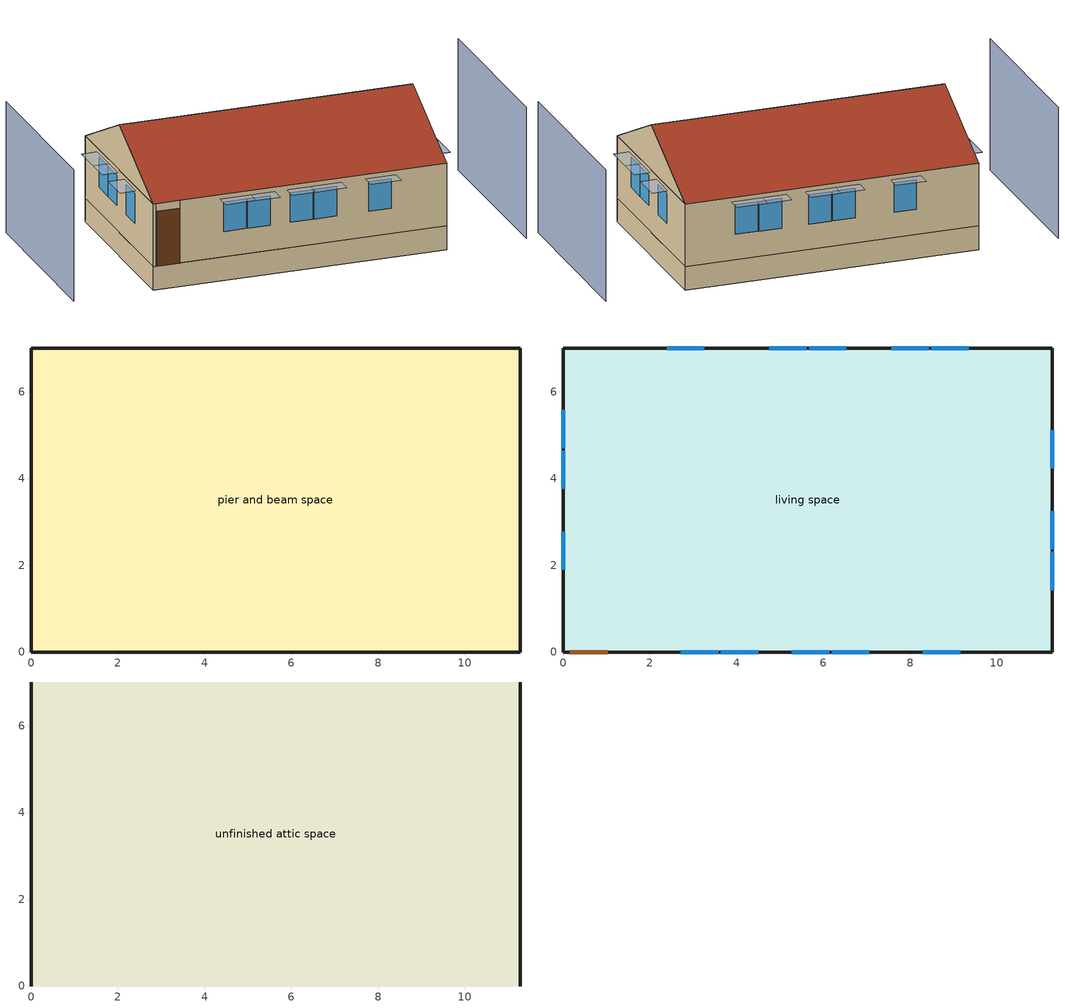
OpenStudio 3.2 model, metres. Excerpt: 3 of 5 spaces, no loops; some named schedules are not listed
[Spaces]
pier and beam space
 floor foundation (FloorFndGrndUnfinSlab): 0,0 0,7.01 11.28,7.01 11.28,0 z0
 wall outside (WallExtUninsUnfin): 0,7.01 0,0 11.28,0 11.28,7.01 0,7.01 z0:0.91
living space
 floor to pier and beam space (FloorPBInsFin Reversed): 0,0 0,7.01 11.28,7.01 11.28,0 z0.91
 wall outside (WallExtInsFin): 0,7.01 0,0 0.13,0 1.05,0 11.28,0 11.28,7.01 0,7.01 z0.91:3.35
 window (WindowConstruction): 2.71,0 3.58,0 / 3.64,0 4.5,0 / 5.27,0 6.13,0 / 6.19,0 7.06,0 / 8.29,0 9.15,0 / 9.35,7.01 8.49,7.01 / 8.43,7.01 7.57,7.01 / 6.53,7.01 5.67,7.01 / 5.61,7.01 4.75,7.01 / 3.25,7.01 2.39,7.01 z1.9:3.05; 0,5.58 0,4.7 / 0,4.64 0,3.77 / 0,2.78 0,1.9 / 11.28,1.43 11.28,2.31 / 11.28,2.37 11.28,3.24 / 11.28,4.24 11.28,5.11 z1.88:3.05
 door (Door): 0.15,0 1.02,0 z0.91:3.05
unfinished attic space
 floor to living space (FloorFinInsUnfinAttic): 0,7.01 11.28,7.01 11.28,0 0,0 z3.35
 wall outside (WallExtUninsUnfin): 0,3.51,5.11 0,7.01,3.35 0,0,3.35; 11.28,3.51,5.11 11.28,0,3.35 11.28,7.01,3.35
 roof outside (RoofUnfinInsExt): 11.28,3.51,5.11 0,3.51,5.11 0,0,3.35 11.28,0,3.35; 0,3.51,5.11 11.28,3.51,5.11 11.28,7.01,3.35 0,7.01,3.35
shading: -3.05,7.01 -3.05,0 / 14.33,0 14.33,7.01 z0:5.11; 11.28,4.24 11.28,5.11 / 11.28,1.43 11.28,2.31 / 11.28,2.37 11.28,3.24 / 0,2.78 0,1.9 / 0,5.58 0,4.7 / 0,4.64 0,3.77 z1.88:3.05; 6.19,0 7.06,0 / 2.71,0 3.58,0 / 3.64,0 4.5,0 / 9.35,7.01 8.49,7.01 / 5.27,0 6.13,0 / 6.53,7.01 5.67,7.01 / 3.25,7.01 2.39,7.01 / 8.29,0 9.15,0 / 5.61,7.01 4.75,7.01 / 8.43,7.01 7.57,7.01 z1.9:3.05; 11.28,5.26 11.28,4.08 11.89,4.08 11.89,5.26 z3.2; 11.28,2.46 11.28,1.28 11.89,1.28 11.89,2.46 z3.2; 7.21,0 6.04,0 6.04,-0.61 7.21,-0.61 z3.2; 11.28,3.4 11.28,2.21 11.89,2.21 11.89,3.4 z3.2; 3.73,0 2.56,0 2.56,-0.61 3.73,-0.61 z3.2; 4.65,0 3.48,0 3.48,-0.61 4.65,-0.61 z3.2; 8.34,7.01 9.5,7.01 9.5,7.62 8.34,7.62 z3.2; 6.29,0 5.12,0 5.12,-0.61 6.29,-0.61 z3.2; 5.52,7.01 6.68,7.01 6.68,7.62 5.52,7.62 z3.2; 0,1.75 0,2.93 -0.61,2.93 -0.61,1.75 z3.2; 2.24,7.01 3.4,7.01 3.4,7.62 2.24,7.62 z3.2; 9.3,0 8.14,0 8.14,-0.61 9.3,-0.61 z3.2; 4.59,7.01 5.76,7.01 5.76,7.62 4.59,7.62 z3.2; 7.41,7.01 8.58,7.01 8.58,7.62 7.41,7.62 z3.2; 0,4.55 0,5.73 -0.61,5.73 -0.61,4.55 z3.2; 0,3.61 0,4.8 -0.61,4.8 -0.61,3.61 z3.2
[Site]
Denver Intl Ap_CO_USA: Latitude {deg}=39.83; Longitude {deg}=-104.65; Time Zone {hr}=-7; Elevation {m}=1650; Terrain=Suburbs
[ClimateZones]
Climate Zone Institution Name 1=Building America; Climate Zone Document Year 1=0; Climate Zone Value 1=Cold
[Site:WaterMainsTemperature]
Calculation Method=Correlation; Annual Average Outdoor Air Temperature {C}=10.8753; Maximum Difference In Monthly Average Outdoor Air Temperatures {deltaC}=23.1524
[Site:GroundTemperature:Deep]
10.8753, 10.8753, 10.8753, 10.8753, 10.8753, 10.8753, 10.8753, 10.8753, 10.8753, 10.8753, 10.8753, 10.8753
[Building]
Building 1: North Axis {deg}=22.5; Standards Number of Stories=1; Standards Number of Above Ground Stories=1; Standards Building Type=singlefamilydetached; Standards Number of Living Units=1
[Material] Roughness=Rough
Name | Thickness {m} | Conductivity {W/m-K} | Density {kg/m3} | Specific Heat {J/kg-K} | Thermal Absorptance | Solar Absorptance | Visible Absorptance
Drywall 0.5 in. | 0.0127 | 0.160291 | 801 | 837.4 | 0.9 | 0.5 | 0.1
FloorUATrussandIns | 0.0889 | 0.0436674 | 50.7834 | 1165.1 | 0.9 | 0.5 | 0.9
FloorUAAdditionalCeilingIns | 0.12827 | 0.0411113 | 16.02 | 1046.75
Asphalt Shingles, Medium | 0.009525 | 0.162714 | 1121.4 | 1465.45 | 0.91 | 0.85 | 0.85
RoofSheathing | 0.01905 | 0.115458 | 512.64 | 1214.23 | 0.82 | 0.3 | 0.3
RoofUARoofIns | 0.18415 | 8.02397 | 37.0049 | 1207.88 | 0.91 | 0.85 | 0.91
FloorIns | 0.1397 | 0.0489548 | 106.365 | 1151.69 | 0.82 | 0.3 | 0.3
Wood Floor | 0.015875 | 0.115458 | 544.68 | 1214.23
Floor Covering | 0.0127 | 0.0433444 | 54.468 | 1339.84 | 0.9 | 0.9
FootingMaterial | 0.2032 | 1.803125 | 2242.8 | 837.4 | 0.9
Concrete 4.0 in. | 0.1016 | 1.803125 | 2242.8 | 837.4 | 0.9
Vinyl, Light | 0.009525 | 0.089435 | 177.822 | 1046.75 | 0.9 | 0.3 | 0.3
WallSheathing | 0.0127 | 0.115458 | 512.64 | 1214.23 | 0.82 | 0.3 | 0.3
WallStudAndCavity | 0.0889 | 0.054245 | 162.403 | 1178.92 | 0.9 | 0.3 | 0.9
WallStudAndCavity 1 | 0.0889 | 0.393744 | 83.0341 | 1211.67 | 0.9 | 0.3 | 0.9
WallStudAndCavity 2 | 0.0889 | 0.397942 | 83.0341 | 1211.67 | 0.82 | 0.3 | 0.3
res furniture material living space | 0.1524 | 0.115458 | 640.8 | 1214.23 | 0.9 | 0.6 | 0.1
DoorMaterial | 0.04445 | 0.0612267 | 512.64 | 1214.23 | 0.82 | 0.3 | 0.3
[Construction]
FloorFinInsUnfinAttic: Drywall 0.5 in., FloorUATrussandIns, FloorUAAdditionalCeilingIns
RoofUnfinInsExt: Asphalt Shingles, Medium, RoofSheathing, RoofUARoofIns
FloorPBInsFin Reversed: Floor Covering, Wood Floor, RoofSheathing, FloorIns
FootingConstruction: FootingMaterial
FloorFndGrndUnfinSlab: Concrete 4.0 in.
WallExtInsFin: Vinyl, Light, WallSheathing, WallStudAndCavity, Drywall 0.5 in.
WallExtUninsUnfin: Vinyl, Light, WallSheathing, WallStudAndCavity 1
WallIntFinUninsFin: WallStudAndCavity 2, Drywall 0.5 in.
res furniture construction living space: res furniture material living space
WindowConstruction: WindowMaterial
Door: DoorMaterial
[WindowMaterial:SimpleGlazingSystem]
WindowMaterial: U-Factor {W/m2-K}=2.10086; Solar Heat Gain Coefficient=0.3
[ThermalZone] Use Ideal Air Loads=No
living zone: Thermostat=living zone temperature setpoint
unfinished attic zone; pier and beam zone: 
res ds res ashp clg asys ret air zone; res ds res ashp htg asys ret air zone: Volume {m3}=0.25
[Sizing:Zone] Zone Cooling Design Supply Air Temperature Input Method=SupplyAirTemperature; Zone Cooling Design Supply Air Temperature {C}=14; Zone Cooling Design Supply Air Temperature Difference {deltaC}=11.11; Zone Heating Design Supply Air Temperature Input Method=SupplyAirTemperature; Zone Heating Design Supply Air Temperature {C}=40; Zone Heating Design Supply Air Temperature Difference {deltaC}=11.11; Zone Cooling Design Supply Air Humidity Ratio {kg-H2O/kg-air}=0.0085; Zone Heating Design Supply Air Humidity Ratio {kg-H2O/kg-air}=0.008; Cooling Design Air Flow Method=DesignDay; Heating Design Air Flow Method=DesignDay; Account for Dedicated Outdoor Air System=No; Dedicated Outdoor Air System Control Strategy=NeutralSupplyAir; Dedicated Outdoor Air Low Setpoint Temperature for Design {C}=autosize; Dedicated Outdoor Air High Setpoint Temperature for Design {C}=autosize
unfinished attic zone; pier and beam zone; res ds res ashp clg asys ret air zone; res ds res ashp htg asys ret air zone
[Space]
Name | Space Type | Thermal Zone | Building Unit
living space | Space Type 1 | living zone | unit 1
unfinished attic space | Space Type 2 | unfinished attic zone
pier and beam space | Space Type 3 | pier and beam zone
res ds res ashp clg asys ret air space |  | res ds res ashp clg asys ret air zone
res ds res ashp htg asys ret air space |  | res ds res ashp htg asys ret air zone
[SpaceType]
Name | Standards Space Type
Space Type 1 | living
Space Type 2 | unfinished attic
Space Type 3 | pier and beam
[BuildingUnit]
unit 1: Building Unit Type=Residential
[External:File]
8760.csv: File=8760.csv
[People:Definition]
res occupants|living space: Number of People Calculation Method=People; Number of People {people}=2.64; Fraction Radiant=0.319734; Sensible Heat Fraction=0.573; Carbon Dioxide Generation Rate {m3/s-W}=0; Enable ASHRAE 55 Comfort Warnings=No; Mean Radiant Temperature Calculation Type=ZoneAveraged
[People]
res occupants|living space: People Definition=res occupants|living space; Space or SpaceType=living space; Number of People Schedule=occupants; Activity Level Schedule=res occupants activity schedule; Multiplier=1
[Foundation:Kiva]
Foundation Kiva 1: Wall Height Above Grade {m}=0.2032; Wall Depth Below Slab {m}=0.2032; Footing Wall Construction=FootingConstruction
[Foundation:Kiva:Settings]
Soil Conductivity {W/m-K}=1.731; Soil Density {kg/m3}=1842.3; Soil Specific Heat {J/kg-K}=418.7; Ground Solar Absorptivity=0.9; Ground Thermal Absorptivity=0.9; Ground Surface Roughness {m}=0.03; Far-Field Width {m}=40; Deep-Ground Boundary Condition=ZeroFlux; Deep-Ground Depth {m}=40; Minimum Cell Dimension {m}=0.02; Maximum Cell Growth Coefficient=1.5; Simulation Timestep=Hourly
[SurfaceProperty:ExposedFoundationPerimeter]
Surface 12: Exposed Perimeter Calculation Method=TotalExposedPerimeter; Total Exposed Perimeter {m}=36.576
[InternalMass:Definition] Design Level Calculation Method=SurfaceArea
Name | Construction | Surface Area {m2}
living space Partition | WallIntFinUninsFin | 79.0605
res furniture mass living space | res furniture construction living space | 31.6242
[InternalMass] Space or SpaceType=living space; Multiplier=1
Name | Internal Mass Definition
living space Partition | living space Partition
res furniture mass living space | res furniture mass living space
[WaterUse:Equipment:Definition]
Name | Peak Flow Rate {m3/s} | Target Temperature Schedule
res shower | 0.0176332 | fixtures temperature schedule
res sink | 0.0157378 | fixtures temperature schedule
res bath | 0.00441644 | fixtures temperature schedule
res dw | 0.00104011 | res dw temperature schedule
res cw | 0.00629939 | res cw temperature schedule
[WaterUse:Equipment] Space=living space
Name | Water Use Equipment Definition | Flow Rate Fraction Schedule
res shower | res shower | showers
res sink | res sink | sinks
res bath | res bath | baths
res shower dist | res shower dist | showers
res sink dist | res sink dist | sinks
res bath dist | res bath dist | baths
res dw | res dw | dishwasher
res cw | res cw | clothes_washer
[OtherEquipment:Definition] Design Level Calculation Method=EquipmentLevel
Name | Design Level {W} | Fraction Latent | Fraction Radiant | Fraction Lost
res shower | 507081 | 0.487197 | 0 | 0
res sink | 158036 | 0.312221 | 0 | 0
res bath | 65146.3 | 0 | 0 | 0
res hot water distribution | 99.0622 | 0 | 0 | 0
res range gas | 373.944 | 0.2 | 0.18 | 0.5
res cd gas | 195439 | 0.05 | 0.06 | 0.85
res ds res ashp clg asys SupSLkToLvEq; res ds res ashp clg asys SupLatLkToLvEq; res ds res ashp clg asys SupDCnToLvEq; res ds res ashp clg asys SupDCnToAhEq; res ds res ashp clg asys RetDCnToPlEq; res ds res ashp clg asys RetDCnToAhEquip; res ds res ashp clg asys SupSLkToAhEq; res ds res ashp clg asys SupLatLkToAhEq; res ds res ashp clg asys RetSLkEq; res ds res ashp clg asys RetLatLkEq; res ds res ashp htg asys SupSLkToLvEq; res ds res ashp htg asys SupLatLkToLvEq; res ds res ashp htg asys SupDCnToLvEq; res ds res ashp htg asys SupDCnToAhEq; res ds res ashp htg asys RetDCnToPlEq; res ds res ashp htg asys RetDCnToAhEquip; res ds res ashp htg asys SupSLkToAhEq; res ds res ashp htg asys SupLatLkToAhEq; res ds res ashp htg asys RetSLkEq; res ds res ashp htg asys RetLatLkEq | 0
[OtherEquipment]
Name | Other Equipment Definition | Space or SpaceType | Schedule | Fuel Type
res shower | res shower | living space | showers
res sink | res sink | living space | sinks
res bath | res bath | living space | baths
res hot water distribution | res hot water distribution | living space | res hot water distribution schedule
res range gas | res range gas | living space | cooking_range | NaturalGas
res cd gas | res cd gas | living space | clothes_dryer | NaturalGas
res ds res ashp clg asys SupSLkToLvEq | res ds res ashp clg asys SupSLkToLvEq | living space | Always On Discrete | None
res ds res ashp clg asys SupLatLkToLvEq | res ds res ashp clg asys SupLatLkToLvEq | living space | Always On Discrete | None
res ds res ashp clg asys SupDCnToLvEq | res ds res ashp clg asys SupDCnToLvEq | living space | Always On Discrete | None
res ds res ashp clg asys SupDCnToAhEq | res ds res ashp clg asys SupDCnToAhEq | unfinished attic space | Always On Discrete | None
res ds res ashp clg asys RetDCnToPlEq | res ds res ashp clg asys RetDCnToPlEq | res ds res ashp clg asys ret air space | Always On Discrete | None
res ds res ashp clg asys RetDCnToAhEquip | res ds res ashp clg asys RetDCnToAhEquip | unfinished attic space | Always On Discrete | None
res ds res ashp clg asys SupSLkToAhEq | res ds res ashp clg asys SupSLkToAhEq | unfinished attic space | Always On Discrete | None
res ds res ashp clg asys SupLatLkToAhEq | res ds res ashp clg asys SupLatLkToAhEq | unfinished attic space | Always On Discrete | None
res ds res ashp clg asys RetSLkEq | res ds res ashp clg asys RetSLkEq | res ds res ashp clg asys ret air space | Always On Discrete | None
res ds res ashp clg asys RetLatLkEq | res ds res ashp clg asys RetLatLkEq | res ds res ashp clg asys ret air space | Always On Discrete | None
res ds res ashp htg asys SupSLkToLvEq | res ds res ashp htg asys SupSLkToLvEq | living space | Always On Discrete | None
res ds res ashp htg asys SupLatLkToLvEq | res ds res ashp htg asys SupLatLkToLvEq | living space | Always On Discrete | None
res ds res ashp htg asys SupDCnToLvEq | res ds res ashp htg asys SupDCnToLvEq | living space | Always On Discrete | None
res ds res ashp htg asys SupDCnToAhEq | res ds res ashp htg asys SupDCnToAhEq | unfinished attic space | Always On Discrete | None
res ds res ashp htg asys RetDCnToPlEq | res ds res ashp htg asys RetDCnToPlEq | res ds res ashp htg asys ret air space | Always On Discrete | None
res ds res ashp htg asys RetDCnToAhEquip | res ds res ashp htg asys RetDCnToAhEquip | unfinished attic space | Always On Discrete | None
res ds res ashp htg asys SupSLkToAhEq | res ds res ashp htg asys SupSLkToAhEq | unfinished attic space | Always On Discrete | None
res ds res ashp htg asys SupLatLkToAhEq | res ds res ashp htg asys SupLatLkToAhEq | unfinished attic space | Always On Discrete | None
res ds res ashp htg asys RetSLkEq | res ds res ashp htg asys RetSLkEq | res ds res ashp htg asys ret air space | Always On Discrete | None
res ds res ashp htg asys RetLatLkEq | res ds res ashp htg asys RetLatLkEq | res ds res ashp htg asys ret air space | Always On Discrete | None
[EnergyManagementSystem:Sensor]
Name | Output Variable or Output Meter Index Key | Output Variable or Output Meter
res_shower_vol | res shower | Water Use Equipment Hot Water Volume
res_shower_mixsp | fixtures temperature schedule | Schedule Value
res_ceil_fan_sched_val_sensor | res ceil fan schedule | Schedule Value
res_nv_pb_s |  | Site Outdoor Air Barometric Pressure
res_af_vw_s |  | Site Wind Speed
res_nv_wt_s |  | Site Outdoor Air Humidity Ratio
res_nv_1_nva_s | res nv_1 avail schedule | Schedule Value
res_nv_1_sp_s | res nv_1 temp schedule | Schedule Value
res_ds_res_ashp_clg_asys_ah_mfr_s | Node 25 | System Node Mass Flow Rate
res_ds_res_ashp_clg_asys_ah_vfr_s | Node 25 | System Node Current Density Volume Flow Rate
res_ds_res_ashp_clg_asys_ah_tt_s | Node 25 | System Node Temperature
res_ds_res_ashp_clg_asys_ra_t_s | Node 28 | System Node Temperature
res_ds_res_ashp_clg_asys_ah_wt_s | Node 25 | System Node Humidity Ratio
res_ds_res_ashp_clg_asys_ra_w_s | Node 28 | System Node Humidity Ratio
res_ds_res_ashp_clg_asys_ah_t_s; res_ds_res_ashp_htg_asys_ah_t_s | unfinished attic zone | Zone Air Temperature
res_ds_res_ashp_clg_asys_ah_w_s; res_ds_res_ashp_htg_asys_ah_w_s | unfinished attic zone | Zone Mean Air Humidity Ratio
res_ds_res_ashp_htg_asys_ah_mfr_s | Node 18 | System Node Mass Flow Rate
res_ds_res_ashp_htg_asys_ah_vfr_s | Node 18 | System Node Current Density Volume Flow Rate
res_ds_res_ashp_htg_asys_ah_tt_s | Node 18 | System Node Temperature
res_ds_res_ashp_htg_asys_ra_t_s | Node 21 | System Node Temperature
res_ds_res_ashp_htg_asys_ah_wt_s | Node 18 | System Node Humidity Ratio
res_ds_res_ashp_htg_asys_ra_w_s | Node 21 | System Node Humidity Ratio
res_infil_1_range_sch_s | res mv_1 range exhaust schedule | Schedule Value
res_infil_1_bath_sch_s | res mv_1 bath exhaust schedule | Schedule Value
res_infil_1_dryer_sch_s | clothes_dryer_exhaust | Schedule Value
res_infil_1_wh_sch_s | Always On Discrete | Schedule Value
[EnergyManagementSystem:Program]
res_shower_sag: If res_shower_vol > 0; Set ShowerTime=SystemTimeStep; Else; Set ShowerTime=0; EndIf; If (res_shower_vol > 0) && (res_shower_mixsp > res_shower_tout); Set ShowerSag=SystemTimeStep; Set ShowerE=res_shower_vol*4141170*(res_shower_mixsp-res_shower_tout); Else; Set ShowerSag=0; Set ShowerE=0; EndIf
res_ceil_fan_schedule_program: If res_ceil_fan_sched_val_sensor == 0; Set res_ceil_fan_sched_override = 0; ElseIf res_ceil_fan_tin_sensor < 24.389; Set res_ceil_fan_sched_override = 0; Else; Set res_ceil_fan_sched_override = 1; EndIf
res_nv_1_program: Set Tdiff = res_af_1_tin_s-res_af_1_tt_s; Set dT = (@Abs Tdiff); Set pt = (@RhFnTdbWPb res_af_1_tt_s res_nv_wt_s res_nv_pb_s); Set NVA = 6357.243063149079; Set Cs = 8.963020389461627e-05; Set Cw = 7.221152643204678e-05; Set MNV = 1.0710060644352002; Set MHR = 0.0115; Set MRH = 0.7; Set temp1 = (res_nv_1_nva_s*NVA); Set SGNV = temp1*((((Cs*dT)+(Cw*(res_af_vw_s^2)))^0.5)/1000); If (res_nv_wt_s<MHR) && (pt<MRH) && (res_af_1_tin_s>res_nv_1_sp_s); Set temp2 = (res_af_1_tin_s-res_nv_1_sp_s); Set NVadj1 = temp2/(res_af_1_tin_s-res_af_1_tt_s); Set NVadj2 = (@Min NVadj1 1); Set NVadj3 = (@Max NVadj2 0); Set NVadj = SGNV*NVadj3; Set res_nv_1_flow_act = (@Min NVadj MNV); Else; Set res_nv_1_flow_act = 0; EndIf
[ThermostatSetpoint:DualSetpoint]
living zone temperature setpoint: Heating Setpoint Temperature Schedule=res heating setpoint; Cooling Setpoint Temperature Schedule=res cooling setpoint
[ElectricEquipment:Definition] Design Level Calculation Method=EquipmentLevel
Name | Design Level {W} | Fraction Latent | Fraction Radiant | Fraction Lost
res ceil fan non benchmark equip | 0 | 0 | 0.558 | 0.07
res ceil fan benchmark|living space | 27.2868 | 0 | 0.558 | 0.07
res refrig | 65.0889 | 0 | 0 | 0
res range electric | 35.8746 | 0.3 | 0.24 | 0.3
res dw | 136388 | 0.15 | 0.36 | 0.25
res cw | 70491.5 | 0 | 0.48 | 0.2
res cd electric | 14710.5 | 0 | 0.6 | 0
res misc plug loads|living space | 399.832 | 0.021 | 0.558 | 0.049
res infil_1 house fan; res infil_1 range fan; res infil_1 bath fan | 0 | 0 | 0 | 1
[ElectricEquipment] Space or SpaceType=living space
Name | Electric Equipment Definition | Schedule
res ceil fan non benchmark equip | res ceil fan non benchmark equip | res ceil fan master
res ceil fan benchmark|living space | res ceil fan benchmark|living space | ceiling_fan
res refrig | res refrig | res refrig schedule
res range electric | res range electric | cooking_range
res dw | res dw | dishwasher_power
res cw | res cw | clothes_washer_power
res cd electric | res cd electric | clothes_dryer
res misc plug loads|living space | res misc plug loads|living space | plug_loads
res infil_1 house fan | res infil_1 house fan | Always On Discrete
res infil_1 range fan | res infil_1 range fan | Always On Discrete
res infil_1 bath fan | res infil_1 bath fan | Always On Discrete
[Lights:Definition]
res lighting interior living space: Design Level Calculation Method=LightingLevel; Lighting Level {W}=284.644; Fraction Radiant=0.6; Fraction Visible=0.2; Return Air Fraction=0
[Lights]
res lighting interior living space: Lights Definition=res lighting interior living space; Space or SpaceType=living space; Schedule=lighting_interior; Fraction Replaceable=1
[Exterior:Lights:Definition]
res lighting exterior: Design Level {W}=32.3059
[Exterior:Lights]
res lighting exterior: Exterior Lights Definition=res lighting exterior; Schedule=lighting_exterior
[SpaceInfiltration:DesignFlowRate] Schedule=Always On Discrete
Name | Space or SpaceType | Design Flow Rate Calculation Method | Air Changes per Hour {1/hr} | Constant Term Coefficient | Temperature Term Coefficient | Velocity Term Coefficient | Velocity Squared Term Coefficient | Design Flow Rate {m3/s}
res infil|pier and beam space | pier and beam space | AirChanges/Hour | 100 | 1 | 0 | 0 | 0
res nv_1 flow; res infil_1 flow | living space | Flow/Space |  |  |  |  |  | 0
[SpaceInfiltration:EffectiveLeakageArea]
res infil|unfinished attic space: Space or SpaceType=unfinished attic space; Schedule=Always On Discrete; Effective Air Leakage Area {cm2}=2632.71; Stack Coefficient=0.000121797; Wind Coefficient=3.53626e-05
[ZoneMixing] Schedule=Always On Continuous; Design Flow Rate Calculation Method=Flow/Zone; Design Flow Rate {m3/s}=0
Name | Zone | Source Zone
res ds res ashp clg asys AhToLivMix; res ds res ashp htg asys AhToLivMix | living zone | unfinished attic zone
res ds res ashp clg asys LivToAhMix; res ds res ashp htg asys LivToAhMix | unfinished attic zone | living zone
